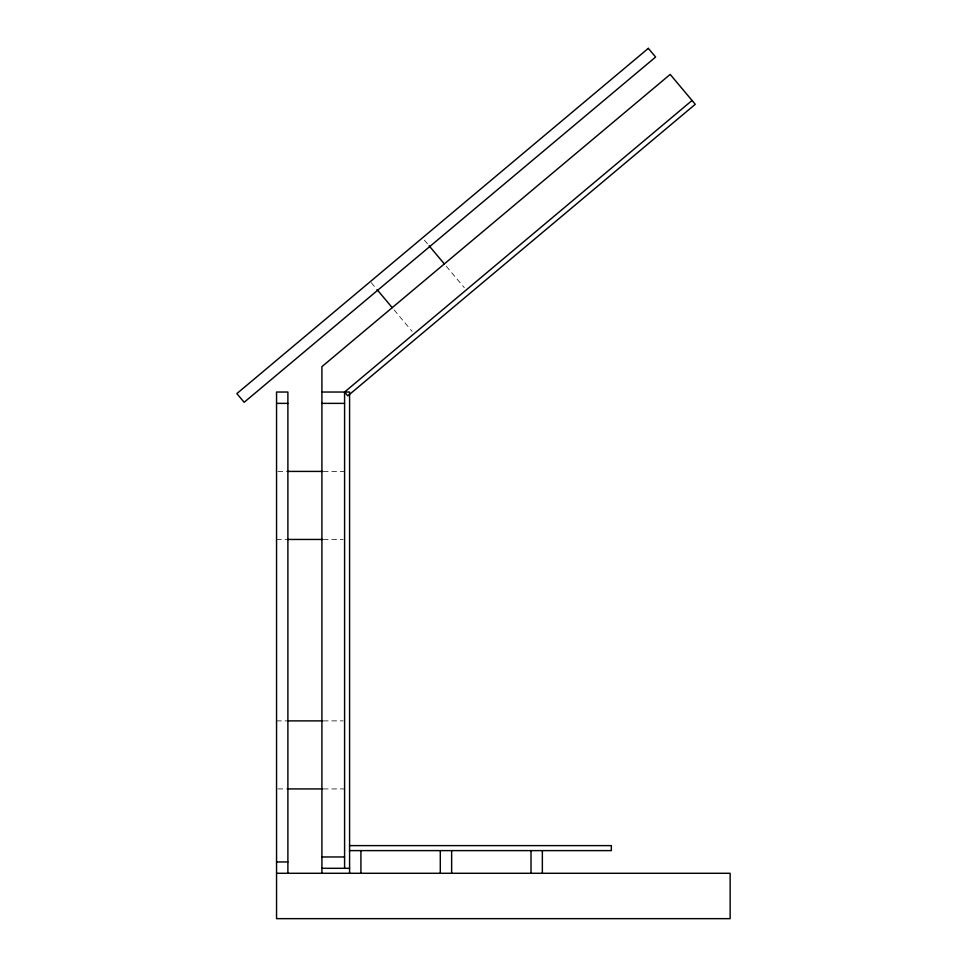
<?xml version="1.0" encoding="UTF-8"?>
<svg xmlns="http://www.w3.org/2000/svg" width="967" height="967" viewBox="0 0 967 967"><rect width="100%" height="100%" fill="white"/><g stroke="black" fill="none" stroke-linecap="round" stroke-linejoin="round"><path stroke-width="0.73" stroke-dasharray="4.83 3.63" d="M277.964 471.413L286.909 471.413M323.329 471.413L344.59 471.413M276.55 539.453L286.909 539.453M323.329 539.453L343.176 539.453M276.55 720.886L286.909 720.886M323.329 720.886L343.176 720.886M277.964 788.927L286.909 788.927M323.329 788.927L344.59 788.927M424.368 240.13L428.176 244.663M446.234 266.191L464.305 287.719M371.304 282.727L376.054 288.396M394.113 309.923L412.184 331.451"/><path stroke-width="1.45" d="M349.583 873.286L349.583 392.034L321.914 392.034M360.921 873.286L360.921 850.609M440.299 873.286L440.299 850.609M451.637 873.286L451.637 850.609M531.016 873.286L531.016 850.609M542.354 873.286L542.354 850.609M344.59 868.306L344.59 392.034L692.058 100.471M276.55 403.372L287.888 403.372M321.914 403.372L344.59 403.372M287.888 471.413L322.398 471.413M287.888 539.453L322.398 539.453M287.888 720.886L322.398 720.886M287.888 788.927L322.398 788.927M349.583 845.617L611.349 845.617L611.349 850.609L349.583 850.609M321.914 856.967L344.59 856.967M276.55 861.948L287.888 861.948M321.914 868.306L349.583 868.306M276.55 873.286L730.145 873.286L730.145 918.65L276.55 918.65L276.55 392.034L287.888 392.034L287.888 873.286M429.118 245.799L444.337 263.931M377.009 289.532L392.215 307.663M344.59 392.034L347.794 395.854L695.261 104.291L670.191 74.411L321.914 366.65L321.914 873.286M648.325 48.35L236.855 393.605L244.155 402.296L655.614 57.041L648.325 48.35"/></g></svg>
